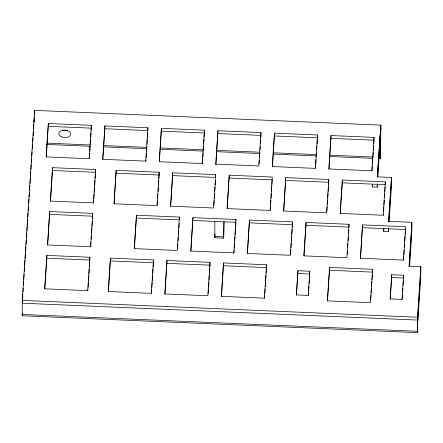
<?xml version="1.0" encoding="UTF-8"?>
<svg xmlns="http://www.w3.org/2000/svg" width="443" height="443" viewBox="0 0 443 443"><rect width="100%" height="100%" fill="white"/><g stroke="black" fill="none" stroke-linecap="round" stroke-linejoin="round"><path stroke-width="0.66" d="M378.865 158.594L380.249 158.649L380.459 155.964L380.886 125.136L34.632 110.373L22.277 300.393L22.178 315.776L22.377 313.445M22.676 298.942L22.704 296.301M34.139 122.141L34.155 120.097M34.587 115.23L34.632 110.373M46.82 258.219L46.847 255.412L89.879 257.245L89.851 260.058L46.82 258.219L44.826 288.886M46.316 156.983L48.337 123.508L91.369 125.347L91.208 130.198M47.678 245.018L49.699 211.544L92.731 213.376L92.526 218.914M50.53 201.155L52.551 167.675L95.583 169.514L95.561 171.762M104.847 128.73L104.869 125.923L147.907 127.756L147.879 130.563L104.847 128.73L102.854 159.397M108.43 291.599L110.451 258.119L153.483 259.958L153.189 266.858M114.133 203.863L116.155 170.389L159.187 172.222L158.943 178.44M136.378 218.05L136.4 215.243L179.432 217.076L179.409 219.883L136.378 218.05L134.384 248.717M159.391 161.806L161.407 128.332L204.439 130.164L204.151 137.064M164.968 294.008L166.983 260.534L210.021 262.367L209.904 266.542M172.665 175.611L172.692 172.798L215.724 174.631L215.697 177.444L172.665 175.611L170.671 206.272M190.916 251.126L192.938 217.651L235.969 219.484L235.958 220.608M214.888 221.589L214.783 237.758L223.687 238.14L224.186 221.805M215.885 164.896L217.945 130.74L260.977 132.573L260.822 137.43M223.793 221.965L223.687 238.14M221.506 296.417L223.521 262.943L266.553 264.776L266.542 266.464M227.209 208.681L229.225 175.206L272.262 177.045L270.092 210.431L227.054 208.598L229.225 175.206M247.454 253.534L249.475 220.06L292.507 221.893L292.302 227.431M272.462 166.623L274.483 133.149L317.515 134.982L317.498 136.671M283.747 211.095L285.763 177.621L328.795 179.454L328.64 184.31M296.505 295.032L297.923 270.728L309.795 271.238L309.552 277.407M305.986 225.282L306.008 222.469L349.045 224.302L349.018 227.115L305.986 225.282L303.992 255.943M329.503 270.269L329.531 267.461L372.563 269.294L372.535 272.107L329.503 270.269L327.51 300.935M328.999 169.032L331.021 135.558L374.053 137.391L373.803 143.61M342.278 182.837L342.301 180.03L385.332 181.863L385.31 184.676L342.278 182.837L340.279 213.504M360.53 258.352L362.546 224.878L405.583 226.711L403.412 260.102L360.375 258.269L362.546 224.878M377.386 184.393L377.209 187.151L372.458 186.946L372.48 184.222M377.209 187.151L377.237 183.745M377.879 176.807L380.122 142.341L380.188 134.844L377.453 176.895L380.858 127.944L380.41 134.855L380.249 158.649M388.716 228.195L388.489 231.617L383.743 231.418L383.765 228.693M388.489 231.617L388.522 228.211M380.886 125.136L377.298 176.846L391.435 177.444L391.341 187.754L389.115 222.026M391.673 277.539L391.695 274.726L403.567 275.23L403.54 278.043L391.673 277.539L390.272 299.031M405.245 234.292L405.566 228.4M391.435 177.444L388.583 221.312L411.89 222.308L411.802 232.614L409.62 266.199M411.89 222.308L409.039 266.171L420.85 266.675L417.561 317.243L417.461 332.627L22.189 315.759M417.987 313.146L417.472 332.61M420.85 266.675L420.761 276.986L417.921 320.643M215.076 233.832L214.794 237.741M22.388 301.14L22.25 303.206L417.539 320.056L420.828 269.488M22.499 299.44L22.837 294.257M22.97 292.192L23.235 288.061M23.418 285.309L23.684 281.178M23.817 279.112L24.132 274.289M24.31 271.537L24.581 267.406M24.714 265.34L25.029 260.523M25.162 258.457L25.472 253.634M25.611 251.569L25.921 246.751M26.059 244.686L26.37 239.868M26.502 237.802L26.818 232.979M26.951 230.914L27.267 226.096M27.355 224.723L27.671 219.9M27.848 217.148L28.114 213.017M28.252 210.951L28.562 206.133M28.745 203.376L29.011 199.245M29.144 197.179L29.459 192.362M29.592 190.296L29.908 185.479M30.041 183.413L30.357 178.59M30.489 176.524L30.8 171.707M30.938 169.641L31.248 164.824M31.387 162.758L31.652 158.627M31.83 155.875L32.101 151.744M32.278 148.986L32.549 144.855M32.727 142.103L32.998 137.972M33.131 135.907L33.441 131.089M33.579 129.024L33.889 124.201M34.022 122.135L34.338 117.317M34.443 115.701L34.609 113.186M48.337 123.508L46.166 156.9L89.198 158.732L91.369 125.347M46.847 255.412L44.677 288.803L87.708 290.636L89.879 257.245M49.699 211.544L47.528 244.935L90.56 246.768L92.731 213.376M52.551 167.675L50.38 201.067L93.412 202.9L95.583 169.514M89.392 158.14L89.702 153.367M89.835 151.323L90.145 146.555M90.278 144.512L90.588 139.739M90.721 137.695L91.031 132.928M87.858 290.719L87.947 289.357M88.079 287.313L88.39 282.545M88.522 280.497L88.833 275.729M88.965 273.685L89.276 268.912M89.408 266.869L89.719 262.101M90.71 246.851L91.02 242.083M91.197 239.358L91.463 235.272M91.64 232.542L91.906 228.455M92.039 226.412L92.349 221.638M93.562 202.988L93.694 200.945M93.827 198.896L94.137 194.128M94.276 192.085L94.586 187.317M94.719 185.268L95.029 180.5M95.162 178.457L95.472 173.684M104.869 125.923L102.698 159.308L145.736 161.141L147.907 127.756M110.451 258.119L108.28 291.511L151.312 293.344L153.483 259.958M116.155 170.389L113.984 203.78L157.016 205.613L159.187 172.222M136.4 215.243L134.229 248.628L177.261 250.461L179.432 217.076M145.885 161.23L145.974 159.868M146.107 157.824L146.417 153.051M146.55 151.008L146.86 146.24M146.993 144.191L147.303 139.423M147.436 137.38L147.746 132.612M161.407 128.332L159.236 161.717L202.268 163.556L204.439 130.164M151.462 293.432L151.727 289.34M151.86 287.297L152.171 282.529M152.303 280.485L152.614 275.712M152.746 273.669L153.056 268.901M157.215 205.015L157.481 200.928M157.614 198.885L157.924 194.112M158.101 191.387L158.367 187.3M158.5 185.257L158.81 180.484M166.983 260.534L164.813 293.919L207.85 295.752L210.021 262.367M172.692 172.798L170.522 206.189L213.554 208.022L215.724 174.631M177.549 248.506L177.859 243.733M178.036 241.009L178.302 236.922M178.435 234.879L178.745 230.105M178.878 228.062L179.188 223.294M192.938 217.651L190.767 251.037L233.799 252.875L235.969 219.484M202.423 163.639L202.689 159.552M202.822 157.503L203.132 152.735M203.265 150.692L203.575 145.924M203.708 143.875L204.018 139.108M217.945 130.74L215.774 164.126L258.806 165.964L260.977 132.573M208.132 293.798L208.443 289.024M208.575 286.981L208.886 282.213M209.018 280.17L209.329 275.396M209.461 273.353L209.772 268.585M213.88 205.38L214.19 200.613M214.323 198.569L214.633 193.796M214.766 191.753L215.076 186.985M215.209 184.941L215.519 180.168M223.521 262.943L221.35 296.328L264.382 298.167L266.553 264.776M233.954 252.959L234.131 250.234M234.264 248.191L234.574 243.417M234.707 241.374L235.017 236.606M235.15 234.563L235.46 229.79M235.593 227.746L235.903 222.979M249.475 220.06L247.305 253.446L290.337 255.284L292.507 221.893M259.094 164.004L259.36 159.917M259.537 157.187L259.803 153.101M259.98 150.376L260.246 146.29M260.423 143.56L260.689 139.473M274.483 133.149L272.312 166.54L315.344 168.373L317.515 134.982M264.537 298.25L264.715 295.525M264.848 293.482L265.158 288.709M265.291 286.665L265.601 281.898M265.689 280.535L266.044 275.081M266.177 273.038L266.487 268.27M270.241 210.519L270.463 207.108M270.595 205.065L270.906 200.297M271.038 198.254L271.349 193.48M271.481 191.437L271.792 186.669M271.924 184.626L272.235 179.852L229.203 178.02M285.763 177.621L283.592 211.006L326.624 212.839L328.795 179.454M290.53 254.686L290.841 249.918M290.973 247.875L291.284 243.102M291.416 241.058L291.727 236.291M291.859 234.247L292.17 229.474M297.923 270.728L296.35 294.911L308.223 295.415L309.795 271.238M306.008 222.469L303.837 255.86L346.875 257.693L349.045 224.302M315.494 168.456L315.626 166.413M315.765 164.37L316.075 159.602M316.252 156.872L316.518 152.785M316.695 150.061L316.961 145.974M317.094 143.925L317.404 139.157M308.372 295.542L308.55 292.851M308.682 290.841L308.987 286.139M309.159 283.448L309.424 279.422M331.021 135.558L328.85 168.949L371.882 170.782L374.053 137.391M326.868 211.566L327.178 206.792M327.311 204.749L327.621 199.981M327.754 197.938L328.064 193.165M328.197 191.121L328.507 186.353M329.531 267.461L327.36 300.847L370.392 302.685L372.563 269.294M342.301 180.03L340.13 213.415L383.162 215.254L385.332 181.863M347.246 254.371L347.511 250.284M347.689 247.559L347.954 243.467M348.132 240.743L348.397 236.656M348.575 233.926L348.84 229.839M372.031 170.865L372.341 166.097M372.474 164.054L372.784 159.286M372.917 157.237L373.227 152.47M373.36 150.426L373.67 145.653M372.458 186.946L372.635 184.188M370.719 300.044L371.029 295.271M371.162 293.227L371.472 288.459M371.605 286.416L371.915 281.643M372.048 279.599L372.358 274.832M383.317 215.337L383.405 213.975M383.583 211.25L383.848 207.158M383.981 205.115L384.291 200.347M384.469 197.622L384.734 193.53M384.867 191.487L385.177 186.719M383.743 231.418L383.876 229.363M388.732 221.384L391.407 180.257M391.695 274.726L390.122 298.909L401.995 299.413L403.567 275.23M403.562 260.185L403.783 256.779M403.916 254.736L404.226 249.968M404.404 247.238L404.669 243.152M404.802 241.108L405.112 236.34M402.144 299.534L402.449 294.833M402.582 292.823L402.886 288.116M403.064 285.43L403.368 280.729M409.194 266.243L411.868 225.116M48.309 126.321L91.341 128.154M161.385 131.139L204.417 132.978M217.923 133.548L260.955 135.386M274.455 135.962L317.493 137.795M330.993 138.371L374.025 140.204M47.091 143.144L89.94 144.972M103.767 145.559L146.616 147.386M160.438 147.973L203.287 149.8M216.417 150.36L259.958 152.215M273.093 152.774L316.629 154.629M329.764 155.194L373.305 157.049M378.831 157.282L380.216 157.343M46.437 144.424L89.99 146.279M103.125 146.838L146.555 148.693M160.322 149.28L202.994 151.096M216.073 151.656L260.124 153.533M273.198 154.086L316.651 155.942M329.094 156.473L372.646 158.328M52.523 170.489L95.561 172.321M116.127 173.202L159.164 175.035M285.741 180.428L328.772 182.261M49.671 214.357L92.703 216.19M192.91 220.459L235.947 222.297M249.448 222.873L292.48 224.706M362.524 227.691L405.555 229.524M214.761 236.435L223.665 236.811M110.423 260.933L153.455 262.765M166.961 263.341L209.993 265.174M223.499 265.75L266.531 267.589M297.901 273.541L309.773 274.045M22.277 300.393L417.561 317.243M22.156 314.452L417.439 331.298M67.607 130.425A5.942 3.743 3.7 0 1 62.297 130.076M61.367 136.776A5.942 3.743 3.7 0 0 70.636 134.334A5.942 3.743 3.7 0 0 62.158 130.336A5.942 3.743 3.7 0 0 61.367 136.776"/></g></svg>
